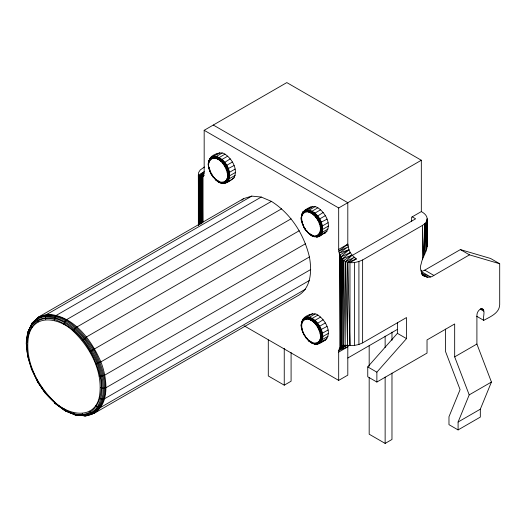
<?xml version="1.0" encoding="UTF-8"?>
<svg xmlns="http://www.w3.org/2000/svg" width="526" height="526" viewBox="0 0 526 526"><rect width="100%" height="100%" fill="white"/><g stroke="black" fill="none" stroke-linecap="round" stroke-linejoin="round"><path stroke-width="0.79" d="M198.71 225.24L198.743 176.407L198.361 175.119L198.664 172.456L200.261 169.951L204.436 167.005M199.38 224.063L199.492 177.282L198.743 176.407L204.141 171.93M202.267 222.603L202.392 176.775L203.661 174.836L204.173 171.765L204.173 130.303L286.815 82.589L421.326 160.246L421.326 211.583L411.641 217.179L411.641 221.242M200.327 223.478L200.531 177.604L204.068 175.513M201.399 223.07L201.675 177.295L202.392 176.775L202.707 222.406M204.173 130.303L338.685 207.961L338.685 249.423C338.823 253.565 340.473 257.806 343.741 260.462L343.057 345.832C340.085 346.299 338.553 349.317 338.685 352.098L338.685 380.397L347.804 375.13L347.804 345.188M476.727 316.29L483.742 320.341C490.081 316.816 499.509 313.246 499.7 304.547L499.7 263.743L469.494 254.854L433.871 275.42C425.928 281.357 418.006 271.745 421.188 263.782C422.319 256.958 427.743 251.132 427.013 244.011L427.191 218.823C426.987 215.397 424.134 213.102 421.326 211.583M343.425 345.266L341.361 346.463L342.084 258.884L350.309 252.585L348.948 249.758L347.804 244.163L338.685 249.423M424.475 254.637L425.034 223.478L426.639 221.229L427.191 218.823L427.165 246.306L426.639 221.229L425.771 251.573L425.034 223.478L422.47 225.404L362.624 259.956C356.917 262.619 349.31 264.322 343.741 260.462L352.078 255.176L356.352 258.97L349.968 262.652L349.968 345.582L343.057 345.832L342.084 258.884L352.078 255.176L350.309 252.585L340.782 257.023L340.5 347.068L344.024 345.188M425.034 223.478L423.463 256.958L422.47 225.404L422.47 259.39M63.962 324.45L64.79 321.642L66.809 319.519L271.429 201.379C291.016 213.74 304.159 234.649 309.413 256.971C311.806 270.127 311.471 286.657 299.235 294.961L94.614 413.094L85.685 415.908L75.461 415.007L64.79 410.543L54.829 403.271L54.52 401.811C36.958 385.032 24.084 360.08 28.726 335.332C34.571 312.464 60.569 318.493 73.397 331.341C90.959 348.12 103.832 373.065 99.19 397.82C93.345 420.682 67.348 414.652 54.52 401.811M220.572 182.18C233.998 182.673 225.319 162.626 218.132 159.424L218.98 157.662L224.977 154.157C232.196 158.957 238.107 169.181 234.109 177.696C230.552 180.569 226.042 184.356 221.111 183.002L220.572 182.18L215.699 179.366C220.723 186.875 228.83 181.845 234.109 177.696M315.745 236.042C325.601 231.808 318.006 216.975 311.037 213.063L311.885 211.301L317.882 207.796C325.338 212.596 332.682 225.332 325.338 232.886C322.938 233.071 318.223 239.159 315.745 236.042L313.476 235.819L308.604 233.005L308.729 233.59L309.452 233.445M313.476 343.097C326.902 343.59 318.223 323.543 311.037 320.341L311.885 318.578L317.882 315.074C325.338 319.874 332.682 332.61 325.338 340.164C322.629 341.505 316.396 346.706 313.476 343.097L308.604 340.283L308.729 340.868L309.452 340.73M28.726 357.134L27.727 356.543L26.3 343.866L27.766 332.393L32.093 323.089L38.996 316.764L243.617 198.624L251.763 196.113L261.251 197.053L271.429 201.379M27.483 345.516L26.438 344.471L27.766 332.393L32.093 323.089L38.996 316.764L47.143 314.246L251.763 196.113M26.938 341.92L27.128 340.355M27.983 333.32L28.174 331.755L28.818 331.242M208.907 162.067L209.092 160.594C207.921 162.403 207.921 166.17 209.052 167.847C206.731 162.133 212.399 155.144 218.132 159.424M208.73 164.855L208.316 164.434L208.671 161.055M327.014 231.335C322.721 232.643 319.847 238.022 314.91 236.601L314.607 236.72C307.21 233.978 302.055 226.285 301.635 218.494L301.22 218.073L301.996 214.233M301.378 218.297C302.338 204.154 317.967 215.325 319.479 223.149C324.279 231.486 316.613 241.69 308.571 233.268M301.635 218.494C300.931 213.247 306.849 209.828 311.037 213.063M314.91 343.879L314.607 343.997C307.21 341.256 302.055 333.563 301.635 325.772L301.22 325.351L301.576 321.971L303.048 319.183L305.58 317.717M301.74 321.715L301.668 327.323M301.378 325.574C302.338 311.431 317.967 322.602 319.479 330.427C324.279 338.764 316.613 348.968 308.571 340.546M301.635 325.772C300.931 320.525 306.849 317.106 311.037 320.341M338.685 352.098L347.804 346.831L347.995 345.24M208.651 167.616L208.835 167.077L211.485 174.126L213.3 177.288L213.727 177.269M308.729 233.59L306.336 230.612M308.729 340.868L306.336 337.889M301.556 215.292L303.048 211.906L301.556 215.292L301.957 215.864M301.576 321.971C301.391 324.009 300.543 327.165 301.957 328.763M208.474 163.731L208.316 164.434M301.635 217.179C300.524 218.06 301.155 220.775 301.957 221.485M301.635 324.457L301.22 325.351M209.992 160.154C208.454 155.729 221.518 150.482 224.977 154.157M302.897 213.793L302.608 212.399C306.48 208.644 312.516 204.252 317.882 207.796M302.897 321.07C301.852 316.455 314.292 311.458 317.882 315.074M312.608 206.383C311.655 209.401 302.904 208.427 304.39 212.405M312.608 313.66L306.632 317.171L304.455 317.842L304.39 319.683M27.727 356.543L27.766 355.668C33.539 380.173 49.01 404.908 73.686 413.587C96.869 420.083 104.805 394.033 100.006 376.149C94.134 352.072 78.663 327.974 54.421 319.446C31.238 312.95 23.308 339 28.108 356.884M301.556 221.249L301.74 220.716M301.556 328.526L301.74 327.994M73.397 331.341L74.758 328.908L76.987 326.942L281.607 208.802M220.572 161.199L221.696 159.648L227.705 156.15M313.476 214.838L314.607 213.286L320.61 209.789M313.476 322.116L314.607 320.564L320.61 317.066M445.555 329.131L445.555 351.605L460.086 389.608L448.974 416.756L448.974 424.66L458.093 429.92L458.093 422.023L469.205 394.875L491.435 382.04L476.904 344.037L476.904 315.074C477.056 312.444 478.66 309.715 481.205 308.775C486.484 308.847 482.454 317.487 483.742 320.341M458.093 429.92L480.323 417.092L480.323 409.189L491.435 382.04M32.093 324.003L32.75 322.556L34.17 321.741M208.605 161.344L209.881 158.477L211.413 157.537M210.144 158.267L208.651 161.653L209.052 162.225M301.51 214.983L302.785 212.116M301.957 323.142L301.556 322.57C309.742 306.954 330.795 339.494 316.179 343.965L315.745 343.32M45.723 392.521L45.387 393.317L55.302 403.37M301.74 214.437L301.22 218.073M32.369 369.397L31.514 369.285L31.652 368.765M209.992 171.009L209.624 170.878L211.36 174.198M302.897 224.648L302.785 224.247M302.897 331.926L302.785 331.525M219.704 152.744C216.679 155.466 212.195 155.505 209.703 158.76M222.84 163.593L230.25 158.832M82.201 340.624L86.474 336.956L291.088 218.816M315.745 217.231L323.155 212.471M315.745 324.509L323.155 319.749M469.205 394.875L454.674 356.865L454.674 323.963L427.027 339.921L427.027 353.084L376.872 382.04L367.753 376.774L367.753 366.905L397.393 333.339L397.393 322.806M376.872 382.04L376.872 372.171L406.513 338.606L406.513 317.546L362.624 342.88L358.916 344.477L354.583 345.404L349.968 345.582L347.778 262.356L354.143 257.352L345.681 261.646L345.161 345.543L343.741 260.462M352.078 255.176L345.681 261.646L347.502 345.497L347.778 262.356L356.352 258.97L355.07 258.227M209.624 159.089C220.677 149.864 237.095 178.288 223.576 183.252L222.84 182.404M209.65 159.45C220.447 150.436 236.476 178.202 223.274 183.048M216.403 154.453L217.521 153.421M241.914 200.209L243.617 198.624M302.529 212.728C313.581 203.503 329.999 231.927 316.481 236.884M302.555 213.089C313.733 202.668 331.387 237.173 313.772 236.45L313.476 235.819M309.308 208.092L310.425 207.06M302.608 319.676L304.725 317.625C316.58 312.569 331.735 342.38 316.179 343.965M302.529 320.005C313.581 310.781 329.999 339.204 316.481 344.162M309.308 315.37L310.425 314.338M317.691 342.715L318.96 343.596C327.303 334.799 316.054 315.311 304.265 318.145M347.804 244.163L338.81 251.211L348.094 246.885L339.198 253.091L348.948 249.758L340.782 257.023L341.361 346.463M303.048 319.183L301.556 322.57M345.049 345.141L339.198 349.021L346.726 345.148M203.562 174.606L199.492 177.282L199.854 224.517M346.765 345.306L338.81 350.461L347.804 346.831M343.3 345.418L340.5 347.068L339.822 255.005L348.948 249.758M222.248 153L216.258 156.511L215.699 158.392M198.361 225.207L198.361 175.119L204.029 171.844M203.884 175.112L199.492 177.282L200.531 177.604L203.075 176.486M209.624 170.878L211.235 174.27L211.82 173.928M224.786 166.446L232.433 162.028M234.109 165.519L226.279 169.556M235.161 169.063L229.126 172.515L227.219 172.719M235.516 172.423L229.487 175.862L227.541 175.71M235.161 175.368L229.126 178.794L227.219 178.34M226.45 182.114L224.549 183.212L220.867 182.811M261.251 197.053L56.63 315.186L54.829 317.408L54.52 320.439M303.68 211.537L305.58 210.439M315.153 206.639L309.163 210.144L308.604 212.024M45.913 393.455L45.387 393.317L37.537 381.83L38.161 381.468M89.755 351.684L299.235 230.736M306.908 230.763C304.745 230.5 303.752 226.259 302.529 224.517M325.338 215.667L317.691 220.085M338.685 207.961L421.326 160.246M31.455 369.068L37.537 381.83L37.846 381.652L39.634 384.276M327.014 219.158L319.183 223.195M328.066 222.702L322.03 226.154L320.124 226.358M328.421 226.062L322.392 229.5L320.446 229.349M328.066 229.007L322.03 232.433L320.124 231.979M305.488 243.748L100.867 361.888L95.548 363.749M319.354 235.753L317.139 236.97C315.357 236.575 311.721 236.963 311.037 234.78M309.413 256.971L104.799 375.104L101.972 376.057L99.19 376.018M310.754 269.496L106.134 387.636L103.287 388.313L100.44 387.636M351.933 255.597L415.632 218.823L412.206 216.85M309.413 280.476L104.799 398.616L101.972 399.063L99.19 397.82M305.488 289.162L100.867 407.295L98.132 407.565L95.548 405.875M315.153 313.917L309.163 317.421L308.604 319.302M306.908 338.04L306.27 338.271L304.39 335.036M317.691 327.363L325.338 322.944M327.014 326.436L319.183 330.473M421.832 273.369L430.485 276.86L421.372 271.594L424.752 270.154L460.375 249.587L490.58 258.476L499.7 263.743M328.066 329.98L322.03 333.431L320.124 333.635M328.421 333.339L322.392 336.778L320.446 336.627M328.066 336.285L322.03 339.711L320.124 339.257M319.986 342.669L317.454 344.129L313.772 343.728M327.014 338.613L320.985 342.031L319.183 341.335M344.037 345.398L339.822 347.831L339.822 255.005M268.293 339.908L268.293 375.952L284.25 385.17L291.088 381.218L291.088 352.545M347.804 358.022L397.294 329.447M454.674 356.865L476.904 344.037M369.18 377.675L369.18 434.2L385.137 443.411L391.975 439.466L391.975 373.105M458.093 422.023L480.323 409.189M203.95 175.743L200.531 177.604L200.86 224.03M204.22 173.718L198.743 176.407L199.052 224.037M213.326 177.163L215.824 179.951L216.548 179.813M219.276 181.799L218.468 181.878L218.132 181.141M312.181 235.438L311.372 235.516M312.181 342.715L311.372 342.794L311.037 342.058M221.111 183.002L222.005 182.963M76.987 414.672L75.461 415.007L64.79 410.543L54.533 402.962M323.155 233.564L325.338 232.886M323.155 340.841L325.338 340.164M82.201 413.581L84.042 415.698C97.382 414.324 103.517 400.325 103.287 388.313C102.688 370.153 94.989 352.979 84.042 338.711C74.311 327.323 61.384 316.238 45.545 316.488C32.204 317.862 26.07 331.86 26.3 343.866L26.438 344.471M211.551 156.926L214.003 156.038C224.694 157.175 232.768 171.154 228.409 180.983L227.311 181.089L226.279 180.418M223.898 183.344L226.41 182.66C234.418 173.889 224.661 157.195 213.727 156.255L213.431 158.162M304.455 210.564L306.908 209.677C317.599 210.814 325.673 224.793 321.314 234.622L320.216 234.727L319.183 234.05M304.265 210.867C315.902 206.948 329.749 231.71 316.803 236.983M65.382 410.721L74.048 414.047M318.96 343.596L319.315 343.577C327.323 334.806 317.566 318.112 306.632 317.171L306.336 319.078M313.772 236.45L314.607 236.72M314.607 343.997L311.195 342.63M314.015 343.919L317.139 344.247M84.042 415.698L84.857 415.941L93.812 413.403C113.767 397.853 103.642 367.878 93.812 349.336C82.674 331.558 61.772 307.795 38.332 317.303L31.652 323.792L31.514 325.522L32.369 327.277M218.29 181.713L221.696 183.081M311.195 235.352L314.298 236.733M421.773 274.316L427.336 277.182L422.431 274.348M460.375 249.587L469.494 254.854M213.293 125.037L347.804 202.694L347.804 245.8M424.752 270.154L433.871 275.42M481.882 308.604L483.282 309.42M480.817 308.552L483.624 310.169M422.523 275.144L424.627 276.354L422.648 275.091M480.231 309.104L483.742 311.129M397.393 333.339L406.513 338.606M367.753 366.905L376.872 372.171M244.025 325.745L338.685 380.397M308.611 233.465L311.609 235.589M217.35 180.734L218.435 181.529M215.667 179.629C226.18 189.557 231.539 174.021 225.029 166.301C221.597 156.807 205.462 153.684 208.802 167.748M215.706 179.833L218.704 181.957M308.611 340.743L311.609 342.867M55.934 403.83L64.751 410.26M421.313 273.487L422.536 274.44M306.231 230.796L308.92 233.629M213.431 176.973L216.258 179.945M216.015 179.991L211.314 174.218M306.231 338.08L308.92 340.907M28.726 335.332L27.727 333.885C31.849 316.396 50.844 313.93 64.343 322.589C79.531 332.044 90.393 347.061 97.165 363.42C102.09 377.326 105.174 393.803 97.165 407.19C89.427 417.887 74.468 416.224 64.343 410.122L63.962 408.695M317.691 235.438L319.315 236.299C327.323 227.528 317.566 210.834 306.632 209.894L306.336 211.8M224.786 181.799L226.055 182.68C234.399 173.882 223.149 154.394 211.36 157.228L211.485 158.767M89.755 411.247L91.143 412.772L92.924 413.449C112.735 398.018 102.682 368.253 92.924 349.849C81.865 332.195 61.115 308.611 37.846 318.052L37.537 319.933L38.161 321.899M305.33 228.994L304.455 227.725L304.14 227.903L306.27 230.993M211.985 174.724L212.859 175.993M211.235 174.27L213.365 177.354M306.415 338.264L302.68 331.926L301.576 328.178M40.535 385.584L42.77 388.865M43.671 390.174L45.012 392.146M37.576 381.804L45.545 393.474M304.219 227.857L301.576 220.9M302.529 331.794L304.14 335.18M32.001 369.482L34.065 373.776M36.813 379.502L37.497 380.936M73.397 412.713L74.758 414.777L85.685 415.908C111.098 411.976 107.988 379.673 100.867 361.888C91.346 339.743 73.443 315.14 47.143 314.246L45.545 316.488L45.723 319.565M301.51 221.084L302.555 224.602M301.51 328.362L302.555 331.88M208.671 167.268L209.775 171.009M208.605 167.446L209.65 170.97M27.608 356.128L31.514 369.285M301.378 217.37L301.668 220.046M301.22 217.593L301.707 221.387M301.22 324.871L301.707 328.665M208.316 163.954L208.526 165.94M26.438 343.268L27.102 349.468M27.267 351.02L27.595 354.123M426.849 231.834L427.013 244.011M201.675 177.295L201.918 223.274M198.361 175.119L198.552 225.043M426.639 221.229L426.711 248.811M421.326 270.154L421.326 271.778M391.975 332.143L391.975 340.335M385.137 336.094L385.137 347.561M385.137 377.057L385.137 443.411M369.18 345.72L369.18 366.201M362.624 259.956L362.624 342.88M358.916 261.553L358.916 344.477M354.583 262.474L354.583 345.404M284.25 348.304L284.25 385.17M203.029 176.032L203.029 222.031"/></g></svg>
